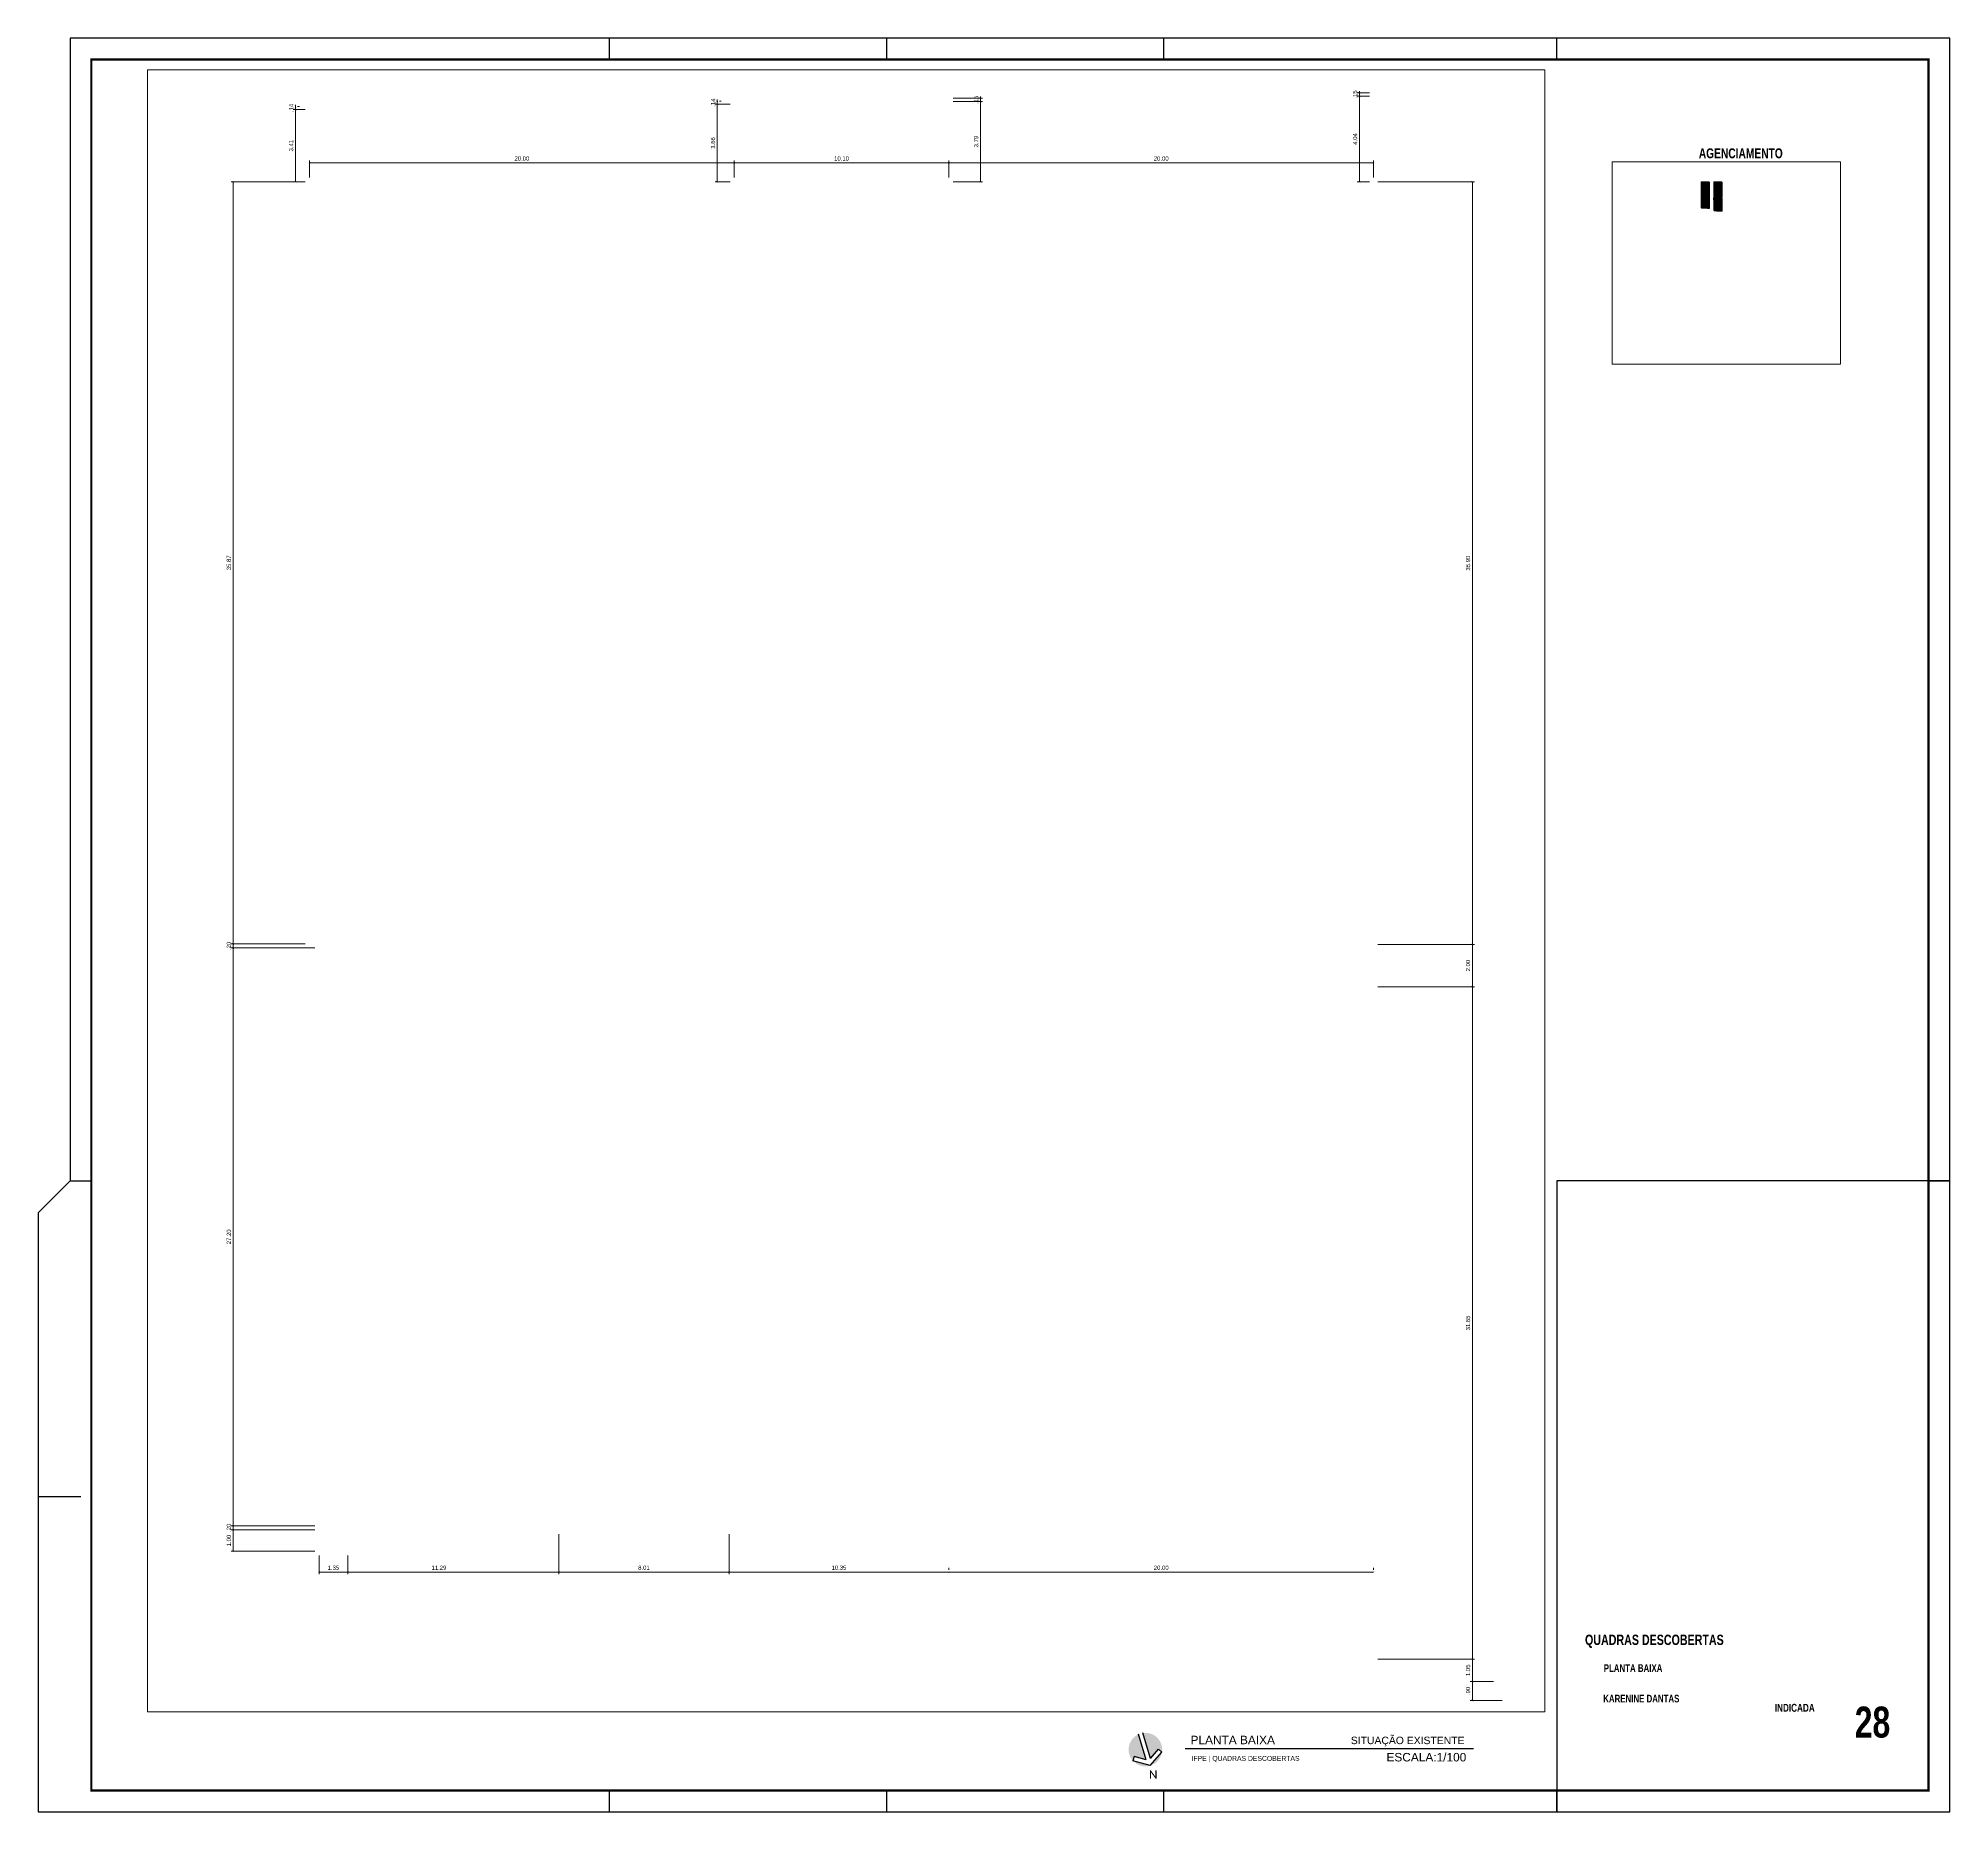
# Paper-space layout '28 -PLANTAS BAIXAS' of a CAD drawing. Header units: metres. Extents: x 78 to 978, y 133 to 968.
# The model-space entities are those that its viewports show. They can reach past a viewport. Long polylines and large blocks are cut down to what shows.
import ezdxf

# ---------------------------------------------------------------- set-up
doc = ezdxf.new("R2010")
doc.units = ezdxf.units.M
doc.header["$LTSCALE"] = 5
doc.header["$MEASUREMENT"] = 0
doc.layers.add('2prancha', color=4, linetype='Continuous', lineweight=18)
for name, color, linetype in [('AR-PRANCHA', 7, 'Continuous'), ('COTA 1 100', 2, 'Continuous'), ('HACHURA', 251, 'Continuous'), ('PENA 0.05', 8, 'Continuous'), ('PENA 0.1', 1, 'Continuous'), ('PENA 0.2', 2, 'Continuous'), ('PENA 01', 1, 'Continuous'), ('PENA 03', 3, 'Continuous'), ('TXT ESPECIFICAÇÃO', 7, 'Continuous')]:
    doc.layers.add(name, color=color, linetype=linetype)
doc.styles.add('Luana', font='arial.ttf')
doc.styles.add('TÍTULO', font='arialbd.ttf', dxfattribs={"height": 3})
doc.dimstyles.new('arial100', dxfattribs={"dimtxt": 0.2, "dimasz": 0.08, "dimexe": 0.1, "dimexo": 0.2, "dimgap": 0.1, "dimtad": 1, "dimzin": 4, "dimdsep": 46, "dimtxsty": 'Luana', "dimblk": 'ARCHTICK', "dimcen": 0, "dimclrd": 7, "dimclre": 7, "dimclrt": 256, "dimadec": 0, "dimazin": 0, "dimtfac": 1, "dimtix": 1, "dimtmove": 0, "dimatfit": 3, "dimldrblk": 'CLOSEDBLANK', "dimfxl": 0, "dimlwd": 5, "dimlwe": 5, "dimarcsym": 0})

# ---------------------------------------------------------------- blocks, each defined once
blk = doc.blocks.new('carimboob')
at = {"layer": 'AR-PRANCHA', "color": 2, "style": 'TÍTULO', "width": 0.737809}
blk.add_text('QUADRAS DESCOBERTAS', height=4.875, dxfattribs=at).set_placement((-161.74, 68.52))
at = {"layer": 'AR-PRANCHA', "color": 7, "style": 'TÍTULO', "width": 0.737809}
blk.add_text('KARENINE DANTAS', height=3.6, dxfattribs=at).set_placement((-153.17, 41.49))
blk = doc.blocks.new('Norte046')
h = blk.add_hatch(color=256)
h.paths.add_polyline_path([(1.24, 4.52), (2.58, 5.36, 0.509715), (-5.9, 0.79), (3.58, 0.79)])
h.paths.add_polyline_path([(2.58, 5.36), (5.95, 0, 0.288178)])
h.paths.add_polyline_path([(5.95, 0), (2.58, -5.36, 0.288178)])
h.paths.add_polyline_path([(3.58, -0.79), (-5.9, -0.79, 0.509715), (2.58, -5.36), (1.24, -4.52)])
for p, q in [((3.58, 0.79), (-5.95, 0.79)), ((1.24, 4.52), (2.58, 5.36)), ((3.58, 0.79), (1.24, 4.52)), ((5.95, 0), (2.58, 5.36)), ((5.95, 0), (2.58, -5.36)), ((3.58, -0.79), (-5.95, -0.79)), ((3.58, -0.79), (1.24, -4.52)), ((1.24, -4.52), (2.58, -5.36)), ((2.58, -5.36), (2.58, -5.36))]:
    blk.add_line(p, q)
blk = doc.blocks.new('_ArchTick')
at = {"color": 0, "linetype": 'ByBlock', "const_width": 0.15}
blk.add_lwpolyline([(-0.5, -0.5), (0.5, 0.5)], dxfattribs=at)
blk = doc.blocks.new('*D35')
at = {"layer": 'COTA 1 100', "color": 7, "lineweight": 5}
for p, q in [((2506.547, 463.505), (2506.547, 464.303)), ((2506.547, 464.203), (2526.547, 464.203)), ((2526.547, 463.505), (2526.547, 464.303))]:
    blk.add_line(p, q, dxfattribs=at)
at = {"layer": 'Defpoints', "color": 0}
for p in [(2526.547, 464.203), (2506.547, 463.305), (2526.547, 463.305)]:
    blk.add_point(p, dxfattribs=at)
at = {"layer": 'COTA 1 100', "color": 7, "lineweight": 5, "xscale": 0.08, "yscale": 0.08, "zscale": 0.08, "rotation": 180}
blk.add_blockref('_ArchTick', (2506.547, 464.203), dxfattribs=at)
at = {"layer": 'COTA 1 100', "color": 7, "lineweight": 5, "xscale": 0.08, "yscale": 0.08, "zscale": 0.08}
blk.add_blockref('_ArchTick', (2526.547, 464.203), dxfattribs=at)
at = {"layer": 'COTA 1 100', "insert": (2516.547, 464.405), "char_height": 0.2, "attachment_point": 5, "style": 'Luana'}
blk.add_mtext('20.00', dxfattribs=at)
blk = doc.blocks.new('_ClosedBlank')
at = {"layer": '2prancha', "color": 0, "lineweight": -2}
for p, q in [((-1, 0.2), (0, 0)), ((-1, 0.2), (-1, -0.2)), ((0, 0), (-1, -0.2))]:
    blk.add_line(p, q, dxfattribs=at)
blk = doc.blocks.new('*D36')
at = {"layer": 'COTA 1 100', "color": 7, "lineweight": 5}
for p, q in [((2526.547, 463.505), (2526.547, 464.303)), ((2526.547, 464.203), (2536.647, 464.203)), ((2536.647, 463.505), (2536.647, 464.303))]:
    blk.add_line(p, q, dxfattribs=at)
at = {"layer": 'Defpoints', "color": 0}
for p in [(2536.647, 464.203), (2526.547, 463.305), (2536.647, 463.305)]:
    blk.add_point(p, dxfattribs=at)
at = {"layer": 'COTA 1 100', "color": 7, "lineweight": 5, "xscale": 0.08, "yscale": 0.08, "zscale": 0.08, "rotation": 180}
blk.add_blockref('_ArchTick', (2526.547, 464.203), dxfattribs=at)
at = {"layer": 'COTA 1 100', "color": 7, "lineweight": 5, "xscale": 0.08, "yscale": 0.08, "zscale": 0.08}
blk.add_blockref('_ArchTick', (2536.647, 464.203), dxfattribs=at)
at = {"layer": 'COTA 1 100', "insert": (2531.597, 464.405), "char_height": 0.2, "attachment_point": 5, "style": 'Luana'}
blk.add_mtext('10.10', dxfattribs=at)
blk = doc.blocks.new('*D37')
at = {"layer": 'COTA 1 100', "color": 7, "lineweight": 5}
for p, q in [((2536.647, 463.505), (2536.647, 464.303)), ((2536.647, 464.203), (2556.647, 464.203)), ((2556.647, 463.505), (2556.647, 464.303))]:
    blk.add_line(p, q, dxfattribs=at)
at = {"layer": 'Defpoints', "color": 0}
for p in [(2556.647, 464.203), (2536.647, 463.305), (2556.647, 463.305)]:
    blk.add_point(p, dxfattribs=at)
at = {"layer": 'COTA 1 100', "color": 7, "lineweight": 5, "xscale": 0.08, "yscale": 0.08, "zscale": 0.08, "rotation": 180}
blk.add_blockref('_ArchTick', (2536.647, 464.203), dxfattribs=at)
at = {"layer": 'COTA 1 100', "color": 7, "lineweight": 5, "xscale": 0.08, "yscale": 0.08, "zscale": 0.08}
blk.add_blockref('_ArchTick', (2556.647, 464.203), dxfattribs=at)
at = {"layer": 'COTA 1 100', "insert": (2546.647, 464.405), "char_height": 0.2, "attachment_point": 5, "style": 'Luana'}
blk.add_mtext('20.00', dxfattribs=at)
blk = doc.blocks.new('*D38')
at = {"layer": 'COTA 1 100', "color": 7, "lineweight": 5}
for p, q in [((2506.347, 463.305), (2502.851, 463.305)), ((2502.951, 463.305), (2502.951, 427.435)), ((2506.347, 427.435), (2502.851, 427.435))]:
    blk.add_line(p, q, dxfattribs=at)
at = {"layer": 'Defpoints', "color": 0}
for p in [(2506.547, 463.305), (2502.951, 427.435), (2506.547, 427.435)]:
    blk.add_point(p, dxfattribs=at)
at = {"layer": 'COTA 1 100', "color": 7, "lineweight": 5, "xscale": 0.08, "yscale": 0.08, "zscale": 0.08}
for p, rotation in [((2502.951, 463.305), 90), ((2502.951, 427.435), 270)]:
    blk.add_blockref('_ArchTick', p, dxfattribs=dict(at, rotation=rotation))
at = {"layer": 'COTA 1 100', "insert": (2502.749, 445.37), "char_height": 0.2, "attachment_point": 5, "rotation": 90, "style": 'Luana'}
blk.add_mtext('35.87', dxfattribs=at)
blk = doc.blocks.new('*D39')
at = {"layer": 'COTA 1 100', "color": 7, "lineweight": 5}
for p, q in [((2502.951, 427.435), (2502.951, 427.515)), ((2506.347, 427.435), (2502.851, 427.435)), ((2506.797, 427.235), (2502.851, 427.235)), ((2502.951, 427.435), (2502.951, 427.235)), ((2502.951, 427.235), (2502.951, 427.155))]:
    blk.add_line(p, q, dxfattribs=at)
at = {"layer": 'Defpoints', "color": 0}
for p in [(2502.951, 427.235), (2506.547, 427.435), (2506.997, 427.235)]:
    blk.add_point(p, dxfattribs=at)
at = {"layer": 'COTA 1 100', "color": 7, "lineweight": 5, "xscale": 0.08, "yscale": 0.08, "zscale": 0.08}
for p, rotation in [((2502.951, 427.435), 270), ((2502.951, 427.235), 90)]:
    blk.add_blockref('_ArchTick', p, dxfattribs=dict(at, rotation=rotation))
at = {"layer": 'COTA 1 100', "insert": (2502.749, 427.335), "char_height": 0.2, "attachment_point": 5, "rotation": 90, "style": 'Luana'}
blk.add_mtext('.20', dxfattribs=at)
blk = doc.blocks.new('*D40')
at = {"layer": 'COTA 1 100', "color": 7, "lineweight": 5}
for p, q in [((2506.797, 427.235), (2502.851, 427.235)), ((2502.951, 427.235), (2502.951, 400.035)), ((2506.797, 400.035), (2502.851, 400.035))]:
    blk.add_line(p, q, dxfattribs=at)
at = {"layer": 'Defpoints', "color": 0}
for p in [(2506.997, 427.235), (2502.951, 400.035), (2506.997, 400.035)]:
    blk.add_point(p, dxfattribs=at)
at = {"layer": 'COTA 1 100', "color": 7, "lineweight": 5, "xscale": 0.08, "yscale": 0.08, "zscale": 0.08}
for p, rotation in [((2502.951, 427.235), 90), ((2502.951, 400.035), 270)]:
    blk.add_blockref('_ArchTick', p, dxfattribs=dict(at, rotation=rotation))
at = {"layer": 'COTA 1 100', "insert": (2502.749, 413.635), "char_height": 0.2, "attachment_point": 5, "rotation": 90, "style": 'Luana'}
blk.add_mtext('27.20', dxfattribs=at)
blk = doc.blocks.new('*D41')
at = {"layer": 'COTA 1 100', "color": 7, "lineweight": 5}
for p, q in [((2506.797, 400.035), (2502.851, 400.035)), ((2506.797, 399.835), (2502.851, 399.835)), ((2502.951, 400.035), (2502.951, 400.115)), ((2502.951, 400.035), (2502.951, 399.835)), ((2502.951, 399.835), (2502.951, 399.755))]:
    blk.add_line(p, q, dxfattribs=at)
at = {"layer": 'Defpoints', "color": 0}
for p in [(2502.951, 399.835), (2506.997, 400.035), (2506.997, 399.835)]:
    blk.add_point(p, dxfattribs=at)
at = {"layer": 'COTA 1 100', "color": 7, "lineweight": 5, "xscale": 0.08, "yscale": 0.08, "zscale": 0.08}
for p, rotation in [((2502.951, 400.035), 270), ((2502.951, 399.835), 90)]:
    blk.add_blockref('_ArchTick', p, dxfattribs=dict(at, rotation=rotation))
at = {"layer": 'COTA 1 100', "insert": (2502.749, 399.935), "char_height": 0.2, "attachment_point": 5, "rotation": 90, "style": 'Luana'}
blk.add_mtext('.20', dxfattribs=at)
blk = doc.blocks.new('*D42')
at = {"layer": 'COTA 1 100', "color": 7, "lineweight": 5}
for p, q in [((2506.797, 399.835), (2502.851, 399.835)), ((2502.951, 399.835), (2502.951, 398.835)), ((2506.797, 398.835), (2502.851, 398.835))]:
    blk.add_line(p, q, dxfattribs=at)
at = {"layer": 'Defpoints', "color": 0}
for p in [(2506.997, 399.835), (2502.951, 398.835), (2506.997, 398.835)]:
    blk.add_point(p, dxfattribs=at)
at = {"layer": 'COTA 1 100', "color": 7, "lineweight": 5, "xscale": 0.08, "yscale": 0.08, "zscale": 0.08}
for p, rotation in [((2502.951, 399.835), 90), ((2502.951, 398.835), 270)]:
    blk.add_blockref('_ArchTick', p, dxfattribs=dict(at, rotation=rotation))
at = {"layer": 'COTA 1 100', "insert": (2502.749, 399.335), "char_height": 0.2, "attachment_point": 5, "rotation": 90, "style": 'Luana'}
blk.add_mtext('1.00', dxfattribs=at)
blk = doc.blocks.new('*D43')
at = {"layer": 'COTA 1 100', "color": 7, "lineweight": 5}
for p, q in [((2506.997, 398.635), (2506.997, 397.754)), ((2508.347, 397.854), (2506.997, 397.854)), ((2508.347, 398.635), (2508.347, 397.754))]:
    blk.add_line(p, q, dxfattribs=at)
at = {"layer": 'Defpoints', "color": 0}
for p in [(2506.997, 398.835), (2508.347, 398.835), (2506.997, 397.854)]:
    blk.add_point(p, dxfattribs=at)
at = {"layer": 'COTA 1 100', "color": 7, "lineweight": 5, "xscale": 0.08, "yscale": 0.08, "zscale": 0.08, "rotation": 180}
blk.add_blockref('_ArchTick', (2506.997, 397.854), dxfattribs=at)
at = {"layer": 'COTA 1 100', "color": 7, "lineweight": 5, "xscale": 0.08, "yscale": 0.08, "zscale": 0.08}
blk.add_blockref('_ArchTick', (2508.347, 397.854), dxfattribs=at)
at = {"layer": 'COTA 1 100', "insert": (2507.672, 398.056), "char_height": 0.2, "attachment_point": 5, "style": 'Luana'}
blk.add_mtext('1.35', dxfattribs=at)
blk = doc.blocks.new('*D44')
at = {"layer": 'COTA 1 100', "color": 7, "lineweight": 5}
for p, q in [((2518.287, 399.635), (2518.287, 397.754)), ((2506.997, 398.635), (2506.997, 397.754)), ((2506.997, 397.854), (2518.287, 397.854))]:
    blk.add_line(p, q, dxfattribs=at)
at = {"layer": 'Defpoints', "color": 0}
for p in [(2518.287, 399.835), (2506.997, 398.835), (2518.287, 397.854)]:
    blk.add_point(p, dxfattribs=at)
at = {"layer": 'COTA 1 100', "color": 7, "lineweight": 5, "xscale": 0.08, "yscale": 0.08, "zscale": 0.08, "rotation": 180}
blk.add_blockref('_ArchTick', (2506.997, 397.854), dxfattribs=at)
at = {"layer": 'COTA 1 100', "color": 7, "lineweight": 5, "xscale": 0.08, "yscale": 0.08, "zscale": 0.08}
blk.add_blockref('_ArchTick', (2518.287, 397.854), dxfattribs=at)
at = {"layer": 'COTA 1 100', "insert": (2512.642, 398.056), "char_height": 0.2, "attachment_point": 5, "style": 'Luana'}
blk.add_mtext('11.29', dxfattribs=at)
blk = doc.blocks.new('*D45')
at = {"layer": 'COTA 1 100', "color": 7, "lineweight": 5}
for p, q in [((2518.287, 399.635), (2518.287, 397.754)), ((2526.297, 399.635), (2526.297, 397.754)), ((2518.287, 397.854), (2526.297, 397.854))]:
    blk.add_line(p, q, dxfattribs=at)
at = {"layer": 'Defpoints', "color": 0}
for p in [(2518.287, 399.835), (2526.297, 399.835), (2526.297, 397.854)]:
    blk.add_point(p, dxfattribs=at)
at = {"layer": 'COTA 1 100', "color": 7, "lineweight": 5, "xscale": 0.08, "yscale": 0.08, "zscale": 0.08, "rotation": 180}
blk.add_blockref('_ArchTick', (2518.287, 397.854), dxfattribs=at)
at = {"layer": 'COTA 1 100', "color": 7, "lineweight": 5, "xscale": 0.08, "yscale": 0.08, "zscale": 0.08}
blk.add_blockref('_ArchTick', (2526.297, 397.854), dxfattribs=at)
at = {"layer": 'COTA 1 100', "insert": (2522.292, 398.056), "char_height": 0.2, "attachment_point": 5, "style": 'Luana'}
blk.add_mtext('8.01', dxfattribs=at)
blk = doc.blocks.new('*D46')
at = {"layer": 'COTA 1 100', "color": 7, "lineweight": 5}
for p, q in [((2526.297, 399.635), (2526.297, 397.754)), ((2526.297, 397.854), (2536.647, 397.854)), ((2536.647, 398.054), (2536.647, 397.954))]:
    blk.add_line(p, q, dxfattribs=at)
at = {"layer": 'Defpoints', "color": 0}
for p in [(2526.297, 399.835), (2536.647, 397.854), (2536.647, 397.854)]:
    blk.add_point(p, dxfattribs=at)
at = {"layer": 'COTA 1 100', "color": 7, "lineweight": 5, "xscale": 0.08, "yscale": 0.08, "zscale": 0.08, "rotation": 180}
blk.add_blockref('_ArchTick', (2526.297, 397.854), dxfattribs=at)
at = {"layer": 'COTA 1 100', "color": 7, "lineweight": 5, "xscale": 0.08, "yscale": 0.08, "zscale": 0.08}
blk.add_blockref('_ArchTick', (2536.647, 397.854), dxfattribs=at)
at = {"layer": 'COTA 1 100', "insert": (2531.472, 398.056), "char_height": 0.2, "attachment_point": 5, "style": 'Luana'}
blk.add_mtext('10.35', dxfattribs=at)
blk = doc.blocks.new('*D47')
at = {"layer": 'COTA 1 100', "color": 7, "lineweight": 5}
for p, q in [((2536.647, 398.054), (2536.647, 397.954)), ((2536.647, 397.854), (2556.647, 397.854)), ((2556.647, 398.054), (2556.647, 397.954))]:
    blk.add_line(p, q, dxfattribs=at)
at = {"layer": 'Defpoints', "color": 0}
for p in [(2536.647, 397.854), (2556.647, 397.854), (2556.647, 397.854)]:
    blk.add_point(p, dxfattribs=at)
at = {"layer": 'COTA 1 100', "color": 7, "lineweight": 5, "xscale": 0.08, "yscale": 0.08, "zscale": 0.08, "rotation": 180}
blk.add_blockref('_ArchTick', (2536.647, 397.854), dxfattribs=at)
at = {"layer": 'COTA 1 100', "color": 7, "lineweight": 5, "xscale": 0.08, "yscale": 0.08, "zscale": 0.08}
blk.add_blockref('_ArchTick', (2556.647, 397.854), dxfattribs=at)
at = {"layer": 'COTA 1 100', "insert": (2546.647, 398.056), "char_height": 0.2, "attachment_point": 5, "style": 'Luana'}
blk.add_mtext('20.00', dxfattribs=at)
blk = doc.blocks.new('*D48')
at = {"layer": 'COTA 1 100', "color": 7, "lineweight": 5}
for p, q in [((2556.847, 463.305), (2561.396, 463.305)), ((2561.296, 463.305), (2561.296, 427.405)), ((2556.847, 427.405), (2561.396, 427.405))]:
    blk.add_line(p, q, dxfattribs=at)
at = {"layer": 'Defpoints', "color": 0}
for p in [(2556.647, 463.305), (2556.647, 427.405), (2561.296, 427.405)]:
    blk.add_point(p, dxfattribs=at)
at = {"layer": 'COTA 1 100', "color": 7, "lineweight": 5, "xscale": 0.08, "yscale": 0.08, "zscale": 0.08}
for p, rotation in [((2561.296, 463.305), 90), ((2561.296, 427.405), 270)]:
    blk.add_blockref('_ArchTick', p, dxfattribs=dict(at, rotation=rotation))
at = {"layer": 'COTA 1 100', "insert": (2561.093, 445.355), "char_height": 0.2, "attachment_point": 5, "rotation": 90, "style": 'Luana'}
blk.add_mtext('35.90', dxfattribs=at)
blk = doc.blocks.new('*D49')
at = {"layer": 'COTA 1 100', "color": 7, "lineweight": 5}
for p, q in [((2556.847, 427.405), (2561.396, 427.405)), ((2561.296, 427.405), (2561.296, 425.405)), ((2556.842, 425.405), (2561.396, 425.405))]:
    blk.add_line(p, q, dxfattribs=at)
at = {"layer": 'Defpoints', "color": 0}
for p in [(2556.647, 427.405), (2556.642, 425.405), (2561.296, 425.405)]:
    blk.add_point(p, dxfattribs=at)
at = {"layer": 'COTA 1 100', "color": 7, "lineweight": 5, "xscale": 0.08, "yscale": 0.08, "zscale": 0.08}
for p, rotation in [((2561.296, 427.405), 90), ((2561.296, 425.405), 270)]:
    blk.add_blockref('_ArchTick', p, dxfattribs=dict(at, rotation=rotation))
at = {"layer": 'COTA 1 100', "insert": (2561.094, 426.405), "char_height": 0.2, "attachment_point": 5, "rotation": 90, "style": 'Luana'}
blk.add_mtext('2.00', dxfattribs=at)
blk = doc.blocks.new('*D50')
at = {"layer": 'COTA 1 100', "color": 7, "lineweight": 5}
for p, q in [((2556.842, 425.405), (2561.396, 425.405)), ((2561.296, 425.405), (2561.296, 393.755)), ((2556.847, 393.755), (2561.396, 393.755))]:
    blk.add_line(p, q, dxfattribs=at)
at = {"layer": 'Defpoints', "color": 0}
for p in [(2556.642, 425.405), (2556.647, 393.755), (2561.296, 393.755)]:
    blk.add_point(p, dxfattribs=at)
at = {"layer": 'COTA 1 100', "color": 7, "lineweight": 5, "xscale": 0.08, "yscale": 0.08, "zscale": 0.08}
for p, rotation in [((2561.296, 425.405), 90), ((2561.296, 393.755), 270)]:
    blk.add_blockref('_ArchTick', p, dxfattribs=dict(at, rotation=rotation))
at = {"layer": 'COTA 1 100', "insert": (2561.093, 409.58), "char_height": 0.2, "attachment_point": 5, "rotation": 90, "style": 'Luana'}
blk.add_mtext('31.65', dxfattribs=at)
blk = doc.blocks.new('*D51')
at = {"layer": 'COTA 1 100', "color": 7, "lineweight": 5}
for p, q in [((2556.847, 393.755), (2561.396, 393.755)), ((2561.296, 393.755), (2561.296, 392.705)), ((2562.297, 392.705), (2561.196, 392.705))]:
    blk.add_line(p, q, dxfattribs=at)
at = {"layer": 'Defpoints', "color": 0}
for p in [(2556.647, 393.755), (2561.296, 392.705), (2562.497, 392.705)]:
    blk.add_point(p, dxfattribs=at)
at = {"layer": 'COTA 1 100', "color": 7, "lineweight": 5, "xscale": 0.08, "yscale": 0.08, "zscale": 0.08}
for p, rotation in [((2561.296, 393.755), 90), ((2561.296, 392.705), 270)]:
    blk.add_blockref('_ArchTick', p, dxfattribs=dict(at, rotation=rotation))
at = {"layer": 'COTA 1 100', "insert": (2561.094, 393.23), "char_height": 0.2, "attachment_point": 5, "rotation": 90, "style": 'Luana'}
blk.add_mtext('1.05', dxfattribs=at)
blk = doc.blocks.new('*D52')
at = {"layer": 'COTA 1 100', "color": 7, "lineweight": 5}
for p, q in [((2562.297, 392.705), (2561.196, 392.705)), ((2561.296, 392.705), (2561.296, 391.805)), ((2562.697, 391.805), (2561.196, 391.805))]:
    blk.add_line(p, q, dxfattribs=at)
at = {"layer": 'Defpoints', "color": 0}
for p in [(2562.497, 392.705), (2561.296, 391.805), (2562.897, 391.805)]:
    blk.add_point(p, dxfattribs=at)
at = {"layer": 'COTA 1 100', "color": 7, "lineweight": 5, "xscale": 0.08, "yscale": 0.08, "zscale": 0.08}
for p, rotation in [((2561.296, 392.705), 90), ((2561.296, 391.805), 270)]:
    blk.add_blockref('_ArchTick', p, dxfattribs=dict(at, rotation=rotation))
at = {"layer": 'COTA 1 100', "insert": (2561.094, 392.255), "char_height": 0.2, "attachment_point": 5, "rotation": 90, "style": 'Luana'}
blk.add_mtext('.90', dxfattribs=at)
blk = doc.blocks.new('*D53')
at = {"layer": 'COTA 1 100', "color": 7, "lineweight": 5}
for p, q in [((2506.347, 466.714), (2505.784, 466.714)), ((2505.884, 463.305), (2505.884, 466.714)), ((2506.347, 463.305), (2505.784, 463.305))]:
    blk.add_line(p, q, dxfattribs=at)
at = {"layer": 'Defpoints', "color": 0}
for p in [(2505.884, 466.714), (2506.547, 466.714), (2506.547, 463.305)]:
    blk.add_point(p, dxfattribs=at)
at = {"layer": 'COTA 1 100', "color": 7, "lineweight": 5, "xscale": 0.08, "yscale": 0.08, "zscale": 0.08}
for p, rotation in [((2505.884, 466.714), 90), ((2505.884, 463.305), 270)]:
    blk.add_blockref('_ArchTick', p, dxfattribs=dict(at, rotation=rotation))
at = {"layer": 'COTA 1 100', "insert": (2505.682, 465.009), "char_height": 0.2, "attachment_point": 5, "rotation": 90, "style": 'Luana'}
blk.add_mtext('3.41', dxfattribs=at)
blk = doc.blocks.new('*D54')
at = {"layer": 'COTA 1 100', "color": 7, "lineweight": 5}
for p, q in [((2506.347, 466.714), (2505.784, 466.714)), ((2505.884, 466.856), (2505.884, 466.936)), ((2505.884, 466.714), (2505.884, 466.856)), ((2505.884, 466.714), (2505.884, 466.634)), ((2506.076, 466.856), (2505.984, 466.856))]:
    blk.add_line(p, q, dxfattribs=at)
at = {"layer": 'Defpoints', "color": 0}
for p in [(2505.876, 466.856), (2505.884, 466.856), (2506.547, 466.714)]:
    blk.add_point(p, dxfattribs=at)
at = {"layer": 'COTA 1 100', "color": 7, "lineweight": 5, "xscale": 0.08, "yscale": 0.08, "zscale": 0.08}
for p, rotation in [((2505.884, 466.856), 270), ((2505.884, 466.714), 90)]:
    blk.add_blockref('_ArchTick', p, dxfattribs=dict(at, rotation=rotation))
at = {"layer": 'COTA 1 100', "insert": (2505.684, 466.785), "char_height": 0.2, "attachment_point": 5, "rotation": 90, "style": 'Luana'}
blk.add_mtext('.14', dxfattribs=at)
blk = doc.blocks.new('*D55')
at = {"layer": 'COTA 1 100', "color": 7, "lineweight": 5}
for p, q in [((2526.347, 466.965), (2525.647, 466.965)), ((2525.747, 463.305), (2525.747, 466.965)), ((2526.347, 463.305), (2525.647, 463.305))]:
    blk.add_line(p, q, dxfattribs=at)
at = {"layer": 'Defpoints', "color": 0}
for p in [(2525.747, 466.965), (2526.547, 466.965), (2526.547, 463.305)]:
    blk.add_point(p, dxfattribs=at)
at = {"layer": 'COTA 1 100', "color": 7, "lineweight": 5, "xscale": 0.08, "yscale": 0.08, "zscale": 0.08}
for p, rotation in [((2525.747, 466.965), 90), ((2525.747, 463.305), 270)]:
    blk.add_blockref('_ArchTick', p, dxfattribs=dict(at, rotation=rotation))
at = {"layer": 'COTA 1 100', "insert": (2525.545, 465.135), "char_height": 0.2, "attachment_point": 5, "rotation": 90, "style": 'Luana'}
blk.add_mtext('3.66', dxfattribs=at)
blk = doc.blocks.new('*D56')
at = {"layer": 'COTA 1 100', "color": 7, "lineweight": 5}
for p, q in [((2525.747, 467.105), (2525.747, 467.185)), ((2525.747, 466.965), (2525.747, 467.105)), ((2525.934, 467.105), (2525.847, 467.105)), ((2526.347, 466.965), (2525.647, 466.965)), ((2525.747, 466.965), (2525.747, 466.885))]:
    blk.add_line(p, q, dxfattribs=at)
at = {"layer": 'Defpoints', "color": 0}
for p in [(2525.734, 467.105), (2525.747, 467.105), (2526.547, 466.965)]:
    blk.add_point(p, dxfattribs=at)
at = {"layer": 'COTA 1 100', "color": 7, "lineweight": 5, "xscale": 0.08, "yscale": 0.08, "zscale": 0.08}
for p, rotation in [((2525.747, 467.105), 270), ((2525.747, 466.965), 90)]:
    blk.add_blockref('_ArchTick', p, dxfattribs=dict(at, rotation=rotation))
at = {"layer": 'COTA 1 100', "insert": (2525.547, 467.035), "char_height": 0.2, "attachment_point": 5, "rotation": 90, "style": 'Luana'}
blk.add_mtext('.14', dxfattribs=at)
blk = doc.blocks.new('*D57')
at = {"layer": 'COTA 1 100', "color": 7, "lineweight": 5}
for p, q in [((2536.847, 467.092), (2538.236, 467.092)), ((2538.136, 463.305), (2538.136, 467.092)), ((2536.847, 463.305), (2538.236, 463.305))]:
    blk.add_line(p, q, dxfattribs=at)
at = {"layer": 'Defpoints', "color": 0}
for p in [(2536.647, 467.092), (2538.136, 467.092), (2536.647, 463.305)]:
    blk.add_point(p, dxfattribs=at)
at = {"layer": 'COTA 1 100', "color": 7, "lineweight": 5, "xscale": 0.08, "yscale": 0.08, "zscale": 0.08}
for p, rotation in [((2538.136, 467.092), 90), ((2538.136, 463.305), 270)]:
    blk.add_blockref('_ArchTick', p, dxfattribs=dict(at, rotation=rotation))
at = {"layer": 'COTA 1 100', "insert": (2537.934, 465.199), "char_height": 0.2, "attachment_point": 5, "rotation": 90, "style": 'Luana'}
blk.add_mtext('3.79', dxfattribs=at)
blk = doc.blocks.new('*D58')
at = {"layer": 'COTA 1 100', "color": 7, "lineweight": 5}
for p, q in [((2536.847, 467.243), (2538.236, 467.243)), ((2538.136, 467.243), (2538.136, 467.323)), ((2538.136, 467.092), (2538.136, 467.243)), ((2536.847, 467.092), (2538.236, 467.092)), ((2538.136, 467.092), (2538.136, 467.012))]:
    blk.add_line(p, q, dxfattribs=at)
at = {"layer": 'Defpoints', "color": 0}
for p in [(2536.647, 467.243), (2538.136, 467.243), (2536.647, 467.092)]:
    blk.add_point(p, dxfattribs=at)
at = {"layer": 'COTA 1 100', "color": 7, "lineweight": 5, "xscale": 0.08, "yscale": 0.08, "zscale": 0.08}
for p, rotation in [((2538.136, 467.243), 270), ((2538.136, 467.092), 90)]:
    blk.add_blockref('_ArchTick', p, dxfattribs=dict(at, rotation=rotation))
at = {"layer": 'COTA 1 100', "insert": (2537.934, 467.168), "char_height": 0.2, "attachment_point": 5, "rotation": 90, "style": 'Luana'}
blk.add_mtext('.15', dxfattribs=at)
blk = doc.blocks.new('*D59')
at = {"layer": 'COTA 1 100', "color": 7, "lineweight": 5}
for p, q in [((2556.447, 467.344), (2555.877, 467.344)), ((2555.977, 463.305), (2555.977, 467.344)), ((2556.447, 463.305), (2555.877, 463.305))]:
    blk.add_line(p, q, dxfattribs=at)
at = {"layer": 'Defpoints', "color": 0}
for p in [(2555.977, 467.344), (2556.647, 467.344), (2556.647, 463.305)]:
    blk.add_point(p, dxfattribs=at)
at = {"layer": 'COTA 1 100', "color": 7, "lineweight": 5, "xscale": 0.08, "yscale": 0.08, "zscale": 0.08}
for p, rotation in [((2555.977, 467.344), 90), ((2555.977, 463.305), 270)]:
    blk.add_blockref('_ArchTick', p, dxfattribs=dict(at, rotation=rotation))
at = {"layer": 'COTA 1 100', "insert": (2555.775, 465.324), "char_height": 0.2, "attachment_point": 5, "rotation": 90, "style": 'Luana'}
blk.add_mtext('4.04', dxfattribs=at)
blk = doc.blocks.new('*D60')
at = {"layer": 'COTA 1 100', "color": 7, "lineweight": 5}
for p, q in [((2556.447, 467.494), (2555.877, 467.494)), ((2556.447, 467.344), (2555.877, 467.344)), ((2555.977, 467.494), (2555.977, 467.574)), ((2555.977, 467.344), (2555.977, 467.494)), ((2555.977, 467.344), (2555.977, 467.264))]:
    blk.add_line(p, q, dxfattribs=at)
at = {"layer": 'Defpoints', "color": 0}
for p in [(2555.977, 467.494), (2556.647, 467.494), (2556.647, 467.344)]:
    blk.add_point(p, dxfattribs=at)
at = {"layer": 'COTA 1 100', "color": 7, "lineweight": 5, "xscale": 0.08, "yscale": 0.08, "zscale": 0.08}
for p, rotation in [((2555.977, 467.494), 270), ((2555.977, 467.344), 90)]:
    blk.add_blockref('_ArchTick', p, dxfattribs=dict(at, rotation=rotation))
at = {"layer": 'COTA 1 100', "insert": (2555.775, 467.419), "char_height": 0.2, "attachment_point": 5, "rotation": 90, "style": 'Luana'}
blk.add_mtext('.15', dxfattribs=at)

msp = doc.modelspace()

# ---------------------------------------------------------------- hatches: boundary and pattern name
at = {"layer": 'HACHURA', "true_color": 0xff6666}
h = msp.add_hatch(dxfattribs=at)
h.set_pattern_fill('ANSI31', color=11, style=0)
h.set_pattern_definition([(45, (3092.32811, 522.8369), (-0.08838835, 0.08838835), [])])
h.paths.add_polyline_path([(3100.191, 550.412), (3092.328, 550.412), (3092.328, 536.31), (3100.191, 536.31)])
h.paths.add_polyline_path([(3100.093, 536.31), (3092.426, 536.31), (3092.426, 525.459), (3100.093, 525.459)])
h.paths.add_polyline_path([(3112.025, 550.412), (3104.162, 550.385), (3104.211, 536.239), (3112.074, 536.267)])
h.paths.add_polyline_path([(3112.065, 535.425), (3104.149, 535.466), (3104.085, 522.877), (3112.001, 522.837)])

# ---------------------------------------------------------------- dimensions: what is measured, and where the dimension line sits
at = {"layer": 'COTA 1 100'}
for base, p1, p2, picture, middle in [((2525.747, 467.105), (2526.547, 466.965), (2525.734, 467.105), '*D56', (2525.547, 467.035)), ((2538.136, 467.243), (2536.647, 467.092), (2536.647, 467.243), '*D58', (2537.934, 467.168)), ((2555.977, 467.494), (2556.647, 467.344), (2556.647, 467.494), '*D60', (2555.775, 467.419)), ((2505.884, 466.856), (2506.547, 466.714), (2505.876, 466.856), '*D54', (2505.684, 466.785)), ((2502.951, 427.235), (2506.547, 427.435), (2506.997, 427.235), '*D39', (2502.749, 427.335)), ((2502.951, 400.035), (2506.997, 427.235), (2506.997, 400.035), '*D40', (2502.749, 413.635)), ((2561.296, 425.405), (2556.647, 427.405), (2556.642, 425.405), '*D49', (2561.094, 426.405)), ((2561.296, 393.755), (2556.642, 425.405), (2556.647, 393.755), '*D50', (2561.093, 409.58)), ((2502.951, 399.835), (2506.997, 400.035), (2506.997, 399.835), '*D41', (2502.749, 399.935)), ((2502.951, 398.835), (2506.997, 399.835), (2506.997, 398.835), '*D42', (2502.749, 399.335)), ((2561.296, 392.705), (2556.647, 393.755), (2562.497, 392.705), '*D51', (2561.094, 393.23)), ((2561.296, 391.805), (2562.497, 392.705), (2562.897, 391.805), '*D52', (2561.094, 392.255))]:
    dim = msp.add_linear_dim(base=base, p1=p1, p2=p2, angle=90, dimstyle='arial100', override={"dimtmove": 1}, dxfattribs=at)
    dim.commit()
    dim.dimension.update_dxf_attribs({"geometry": picture, "text_midpoint": middle})
for base, p1, p2, picture, middle in [((2538.136, 467.092), (2536.647, 463.305), (2536.647, 467.092), '*D57', (2537.934, 465.199)), ((2555.977, 467.344), (2556.647, 463.305), (2556.647, 467.344), '*D59', (2555.775, 465.324)), ((2505.884, 466.714), (2506.547, 463.305), (2506.547, 466.714), '*D53', (2505.682, 465.009)), ((2525.747, 466.965), (2526.547, 463.305), (2526.547, 466.965), '*D55', (2525.545, 465.135)), ((2502.951, 427.435), (2506.547, 463.305), (2506.547, 427.435), '*D38', (2502.749, 445.37)), ((2561.296, 427.405), (2556.647, 463.305), (2556.647, 427.405), '*D48', (2561.093, 445.355))]:
    dim = msp.add_linear_dim(base=base, p1=p1, p2=p2, angle=90, dimstyle='arial100', dxfattribs=at)
    dim.commit()
    dim.dimension.update_dxf_attribs({"geometry": picture, "text_midpoint": middle})
for base, p1, p2, picture, middle in [((2526.547, 464.203), (2506.547, 463.305), (2526.547, 463.305), '*D35', (2516.547, 464.405)), ((2506.997, 397.854), (2508.347, 398.835), (2506.997, 398.835), '*D43', (2507.672, 398.056))]:
    dim = msp.add_linear_dim(base=base, p1=p1, p2=p2, dimstyle='arial100', dxfattribs=at)
    dim.commit()
    dim.dimension.update_dxf_attribs({"geometry": picture, "text_midpoint": middle})
for base, p1, p2, picture, middle in [((2536.647, 464.203), (2526.547, 463.305), (2536.647, 463.305), '*D36', (2531.597, 464.405)), ((2556.647, 464.203), (2536.647, 463.305), (2556.647, 463.305), '*D37', (2546.647, 464.405)), ((2518.287, 397.854), (2506.997, 398.835), (2518.287, 399.835), '*D44', (2512.642, 398.056)), ((2526.297, 397.854), (2518.287, 399.835), (2526.297, 399.835), '*D45', (2522.292, 398.056)), ((2536.647, 397.854), (2526.297, 399.835), (2536.647, 397.854), '*D46', (2531.472, 398.056)), ((2556.647, 397.854), (2536.647, 397.854), (2556.647, 397.854), '*D47', (2546.647, 398.056))]:
    dim = msp.add_linear_dim(base=base, p1=p1, p2=p2, dimstyle='arial100', override={"dimtmove": 1}, dxfattribs=at)
    dim.commit()
    dim.dimension.update_dxf_attribs({"geometry": picture, "text_midpoint": middle})

psp = doc.layouts.new('28 -PLANTAS BAIXAS')

# ---------------------------------------------------------------- linework, layer by layer
at = {"layer": 'Defpoints'}
psp.add_lwpolyline([(792.73, 132.77), (977.73, 132.77), (977.73, 429.77), (792.73, 429.77)], close=True, dxfattribs=at)
at = {"layer": 'PENA 01'}
for points in [[(77.73, 414.77), (77.73, 132.77), (977.73, 132.77), (977.73, 967.77), (92.73, 967.77)], [(92.73, 967.77), (92.73, 429.77), (77.73, 414.77)], [(346.73, 957.77), (346.73, 967.77)], [(477.23, 957.77), (477.23, 967.77)], [(607.73, 957.77), (607.73, 967.77)], [(792.73, 957.77), (792.73, 967.77)], [(92.73, 429.77), (102.73, 429.77)], [(967.73, 429.77), (977.73, 429.77)], [(77.73, 281.27), (97.73, 281.27)], [(346.73, 132.77), (346.73, 142.77)], [(477.23, 132.77), (477.23, 142.77)], [(607.73, 132.77), (607.73, 142.77)], [(792.73, 132.77), (792.73, 142.77)]]:
    psp.add_lwpolyline(points, dxfattribs=at)
at = {"layer": 'PENA 03', "const_width": 1}
psp.add_lwpolyline([(102.73, 142.77), (967.73, 142.77), (967.73, 957.77), (102.73, 957.77)], close=True, dxfattribs=at)
at = {"layer": 'TXT ESPECIFICAÇÃO', "linetype": 'ByBlock'}
psp.add_line((617.79, 162.49), (753.55, 162.49), dxfattribs=at)

# ---------------------------------------------------------------- block references
at = {"layer": 'AR-PRANCHA'}
psp.add_blockref('carimboob', (967.73, 142.77), dxfattribs=at)
at = {"layer": 'PENA 01', "color": 0, "xscale": 1.325982727227846, "yscale": 1.325982727227846, "zscale": 1.325982727227846, "rotation": 286.5877045453449}
psp.add_blockref('Norte046', (599, 162.04), dxfattribs=at)

# ---------------------------------------------------------------- texts
at = {"layer": 'AR-PRANCHA', "color": 7, "style": 'TÍTULO', "width": 0.737809}
for s, height, p in [('AGENCIAMENTO', 4.6639, (859.57, 911.27)), ('INDICADA', 3.731, (895.35, 179.85))]:
    psp.add_text(s, height=height, dxfattribs=at).set_placement(p)
at = {"layer": 'AR-PRANCHA', "color": 2, "style": 'TÍTULO', "width": 0.737809}
for s, height, p in [('PLANTA BAIXA', 3.6, (814.8, 198.6)), ('28', 14.58, (932.99, 167.7))]:
    psp.add_text(s, height=height, dxfattribs=at).set_placement(p)
at = {"layer": 'PENA 0.05', "style": 'Luana'}
psp.add_text('SITUAÇÃO EXISTENTE', height=3.5, dxfattribs=at).set_placement((695.73, 164.62))
at = {"layer": 'PENA 0.05', "linetype": 'ByBlock', "style": 'Luana'}
psp.add_text('IFPE | QUADRAS DESCOBERTAS', height=2.3, dxfattribs=at).set_placement((620.76, 156.75))
at = {"layer": 'PENA 0.2', "style": 'Luana'}
for s, p in [('PLANTA BAIXA', (620.26, 164.57)), ('ESCALA:1/100', (712.51, 156.47))]:
    psp.add_text(s, height=4, dxfattribs=at).set_placement(p)
at = {"layer": 'PENA 0.2', "insert": (602.68, 150.32), "char_height": 4, "width": 294.3929, "attachment_point": 5, "style": 'Luana'}
psp.add_mtext('{\\fCorbel|b0|i0|c0|p34;N}', dxfattribs=at)

# ---------------------------------------------------------------- viewports
at = {"layer": 'HACHURA'}
psp.add_viewport(center=(458.2, 566.33), size=(657.9, 773.067), view_center_point=(2531.821, 429.923), view_height=77.3067, dxfattribs=at)
at = {"layer": 'PENA 0.1'}
psp.add_viewport(center=(872.47, 861.89), size=(107.54, 95.2784), view_center_point=(3115.893, 473.785), view_height=190.5569, status=3, dxfattribs=at)

doc.saveas('drawing.dxf')
